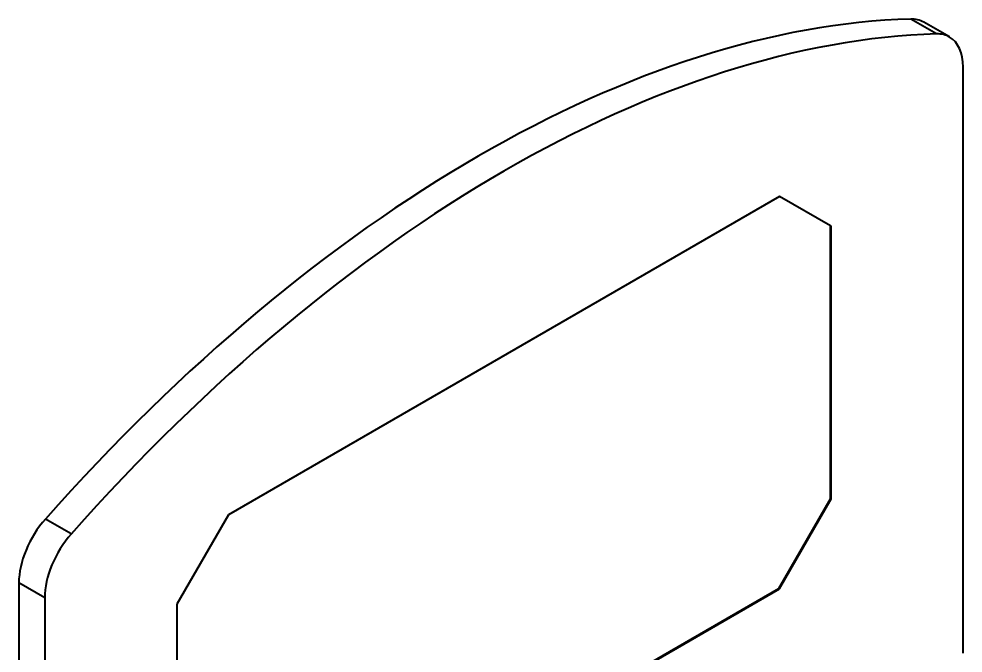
# Model space of a CAD drawing. Header units: millimetres. Extents: x 15 to 292, y 5 to 205.
# Drawn here: x 213.78 to 226.72, y 101.63 to 110.32 of the extents above; entities that cross this region are included whole.
import ezdxf

# ---------------------------------------------------------------- set-up
doc = ezdxf.new("R2010")
doc.units = ezdxf.units.MM
doc.layers.add('Geometries', color=7, linetype='Continuous')

msp = doc.modelspace()

# ---------------------------------------------------------------- linework, layer by layer
at = {"layer": 'Geometries', "linetype": 'Continuous', "lineweight": 40}
for p, q in [((226.357, 110.113), (226.003, 110.317)), ((226.534, 110.071), (226.18, 110.275)), ((226.72, 101.634), (226.72, 109.659)), ((224.203, 107.888), (216.651, 103.528)), ((224.903, 107.484), (224.203, 107.888)), ((224.903, 103.745), (224.903, 107.484)), ((224.91, 107.48), (224.903, 107.484)), ((224.91, 103.741), (224.91, 107.48)), ((224.196, 102.52), (224.903, 103.745)), ((224.203, 102.516), (224.91, 103.741)), ((224.91, 103.741), (224.903, 103.745)), ((216.651, 103.528), (215.944, 102.304)), ((214.497, 103.265), (214.143, 103.469)), ((213.78, 102.596), (213.78, 94.571)), ((214.134, 102.392), (213.78, 102.596)), ((216.644, 98.16), (224.196, 102.52)), ((216.651, 98.156), (224.203, 102.516)), ((224.203, 102.516), (224.196, 102.52)), ((214.134, 102.392), (214.134, 94.367)), ((215.944, 102.304), (215.944, 98.564))]:
    msp.add_line(p, q, dxfattribs=at)
for centre, major_axis, start_param, end_param in [((220.073, 92.489), (9.766, 16.916), 0.341624, 1.229173), ((225.73, 109.495), (0.45, 0.779), 0, 0.341624), ((220.427, 92.285), (9.766, 16.916), 0.341624, 1.229173), ((226.084, 109.291), (0.45, 0.779), 0, 0.341624), ((226.084, 109.291), (0.45, 0.779), 5.497787, 6.283185), ((214.416, 102.963), (0.45, 0.779), 1.229173, 2.356194), ((214.77, 102.759), (0.45, 0.779), 1.229173, 2.356194)]:
    msp.add_ellipse(centre, major_axis=major_axis, ratio=0.57735, start_param=start_param, end_param=end_param, dxfattribs=at)

doc.saveas('drawing.dxf')
